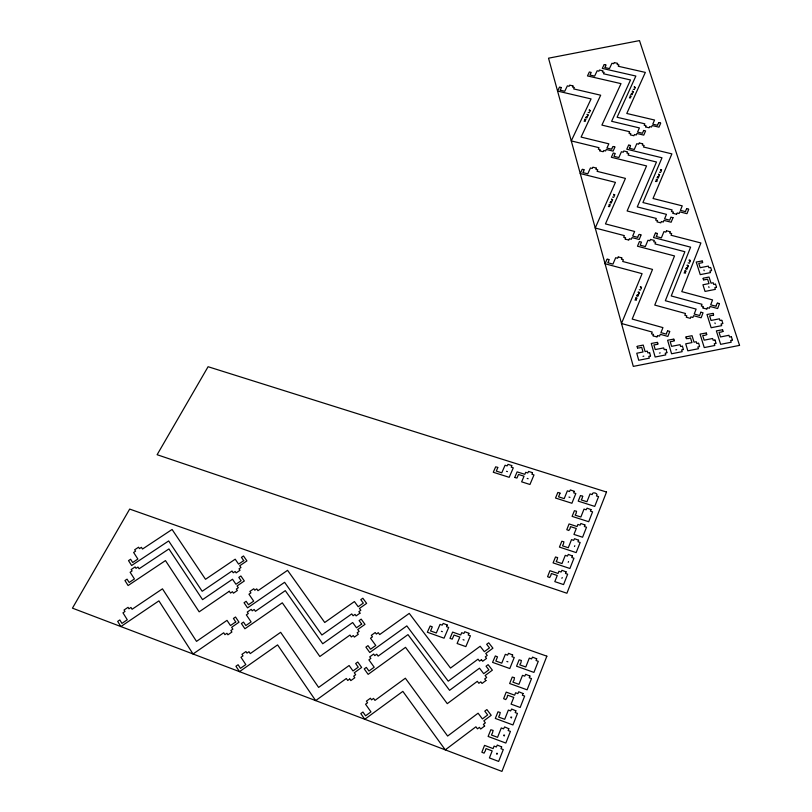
<?xml version="1.0" encoding="UTF-8"?>
<svg xmlns="http://www.w3.org/2000/svg" width="812" height="812" viewBox="0 0 812 812"><rect width="100%" height="100%" fill="white"/><g stroke="black" fill="none" stroke-linecap="round" stroke-linejoin="round"><path stroke-width="1.22" d="M582.701 496.335L582.336 497.248A2.416 2.172 -2.7 0 1 581.615 499.035L581.26 499.938L586.944 501.745L590.05 493.929L592.181 494.599C591.867 491.098 599.154 493.473 596.444 495.949L598.576 496.619L594.729 506.394L578.215 501.146L580.489 495.543L582.712 496.213M560.036 493.229L558.554 496.832L564.198 498.629L567.365 490.844L569.476 491.514L570.339 489.94L574.277 491.28M633.462 91.726L632.599 91.309M635.42 87.402L634.527 87.016M574.277 491.433L573.708 492.854L575.83 493.534L571.902 503.257L555.52 498.03L557.834 492.458L560.026 493.087M717.25 303.221L716.966 303.992A2.263 1.847 3.7 0 0 716.387 305.515L716.103 306.286L710.693 304.835L712.56 299.912L681.775 291.62L700.898 242.961L671.016 235.236L671.686 233.602L669.748 233.105L670.215 231.978M719.412 303.8L717.646 308.53L710.074 306.479L709.414 308.235L707.384 307.687L706.927 308.895M702.877 307.799L703.344 306.591L701.324 306.043L701.994 304.287L671.24 295.964L690.606 247.152L653.538 237.53L655.365 233.115M514.808 477.273L517.122 471.873L524.846 474.32L525.699 472.32L527.77 472.97L528.571 471.427L532.469 472.665M669.738 331.6L667.85 336.422L660.288 334.311L659.577 336.107L657.558 335.549L657.06 336.777M667.576 331.002L667.261 331.793A2.274 1.888 1.5 0 0 666.652 333.346L666.347 334.138L660.948 332.636L662.937 327.612L632.193 319.075L652.523 269.411L622.682 261.464L623.393 259.789L621.464 259.272L621.951 258.125M684.912 270.68L685.115 271.401M687.145 265.037L687.348 265.747M689.165 259.921L689.368 260.632M687.835 267.27L688.18 266.397M689.855 262.144L690.2 261.281M497.035 754.236L497.401 753.303M504.232 735.987L504.587 735.073M511.327 717.97L511.682 717.067M561.894 578.327L562.219 577.515M568.227 562.32L568.542 561.518M574.48 546.506L574.794 545.715M653.021 335.65L653.508 334.412L651.498 333.854L652.209 332.057L621.495 323.491L642.089 273.664L605.062 263.758L607 259.261M688.708 209.354L686.962 213.678L679.776 211.861L679.126 213.475L677.208 212.988L676.751 214.094M686.658 208.836L686.373 209.547A2.152 1.685 0.6 0 0 685.805 210.947L685.521 211.648L680.395 210.359L682.232 205.852L653.031 198.493L671.879 153.874L643.48 147.013L644.139 145.5L642.302 145.054L642.759 144.028M672.915 213.12L673.371 212.013L671.453 211.526L672.113 209.922L642.931 202.533L662.003 157.782L626.783 149.215L628.579 145.175M666.347 230.984L665.881 232.1L663.952 231.603L661.384 237.855L656.228 236.525L656.532 235.805A2.162 1.725 -0.6 0 0 657.121 234.374L657.415 233.653M635.826 297.689L636.009 298.42M638.191 291.924L638.384 292.655M640.343 286.707L640.536 287.438M638.841 294.208L639.206 293.315M640.993 288.981L641.358 288.098M639.014 234.536L638.709 235.257A2.162 1.725 -1.3 0 0 638.1 236.678L637.796 237.398L632.68 236.069L634.629 231.471L605.468 223.909L625.433 178.396L597.084 171.332L597.774 169.799L595.937 169.343L596.414 168.287M641.054 235.064L639.206 239.479L632.03 237.601L631.33 239.246L629.412 238.748L628.935 239.875M532.51 472.909L531.921 474.279L534.002 474.939L529.952 484.49L521.639 481.841L524.044 476.197L518.523 474.452L516.95 478.055L514.889 477.537M659.111 176.194L659.456 175.392M661.1 171.505L661.445 170.703M656.279 179.34L656.472 179.99M658.481 174.154L658.664 174.813M660.471 169.475L660.653 170.124M689.358 260.358L690.413 260.317L689.865 260.997M687.338 265.473L688.403 265.433L687.845 266.113M685.115 271.117L686.15 271.056L685.643 271.766M687.429 268.386L685.907 268.356M685.602 273.015L684.039 272.954M625.098 238.87L625.585 237.743L623.667 237.246L624.367 235.612L595.226 228.01L615.435 182.365L580.255 173.555L582.153 169.424M618.084 257.099L617.597 258.246L615.669 257.739L612.938 264.113L607.792 262.733L608.117 262.002A2.172 1.756 -2.8 0 0 608.736 260.54L609.061 259.81M511.824 465.824L511.235 467.184L513.296 467.834L509.195 477.314L493.27 472.259L495.665 466.849L497.756 467.336M660.694 123.201L658.968 127.169L652.148 125.555L651.498 127.037L649.671 126.601L649.224 127.616M658.745 122.744L658.461 123.383A2.05 1.543 -1.5 0 0 657.903 124.672L657.618 125.322L652.757 124.175L654.563 120.034L626.783 113.477L645.337 72.4L618.287 66.269L618.937 64.879L617.181 64.483L617.627 63.529M645.581 126.753L646.027 125.738L644.2 125.302L644.85 123.83L617.1 117.253L635.857 76.044L602.301 68.411L604.067 64.676M639.085 143.135L638.628 144.171L636.791 143.724L634.263 149.469L629.371 148.281L629.665 147.622A2.071 1.573 -2.5 0 0 630.244 146.302L630.538 145.642M497.807 467.61L496.284 471.082L501.765 472.828L505.074 465.246L507.124 465.885L508.018 464.352L511.783 465.56M609.183 204.35L609.355 205.02M611.507 199.072L611.68 199.732M613.618 194.291L613.791 194.951M612.096 201.153L612.451 200.341M614.207 196.362L614.562 195.55M640.536 287.154L641.592 287.113L641.023 287.803M638.384 292.371L639.45 292.33L638.882 293.03M636.009 298.136L637.065 298.075L636.527 298.806M638.405 295.355L636.841 295.284M636.466 300.054L634.913 300.024M614.917 147.073L613.101 151.123L606.28 149.459L605.6 150.961L603.773 150.524L603.296 151.56M612.969 146.596L612.674 147.256A2.06 1.573 -3.1 0 0 612.086 148.576L611.781 149.235L606.919 148.048L608.838 143.825L581.087 137.086L600.677 95.217L573.668 88.914L574.348 87.503L572.602 87.097L573.069 86.123M630.122 95.877L630.295 96.476M632.284 91.117L632.457 91.705M634.243 86.793L634.416 87.391M632.863 92.984L633.198 92.243M634.822 88.66L635.157 87.919M592.75 167.373L592.273 168.429L590.436 167.972L587.766 173.819L582.874 172.601L583.178 171.921A2.081 1.604 -4.4 0 0 583.798 170.591L584.102 169.911M660.653 169.87L661.648 169.799L661.151 170.449M658.664 174.56L659.659 174.489L659.161 175.138M656.461 179.736L657.456 179.675L656.959 180.325M599.652 150.667L600.129 149.631L598.312 149.185L598.992 147.682L571.272 140.912L591.075 98.922L557.57 91.066L559.427 87.27M656.908 181.472L655.487 181.472M658.705 177.219L657.344 177.26M584.853 119.141L585.005 119.75M587.137 114.279L587.289 114.888M589.207 109.884L589.36 110.493M587.675 116.187L588.03 115.436M589.745 111.782L590.091 111.031M614.126 62.737L613.689 63.691L611.933 63.295L609.447 68.594L604.788 67.528L605.072 66.919A1.979 1.451 -3.9 0 0 605.64 65.711L605.935 65.102M613.791 194.697L614.806 194.657L614.248 195.296M611.68 199.478L612.684 199.417L612.167 200.077M609.355 204.756L610.37 204.715L609.812 205.365M611.639 202.239L610.279 202.218M609.731 206.573L608.381 206.563M569.577 85.311L569.1 86.275L567.355 85.869L564.736 91.269L560.077 90.173L560.381 89.553A1.989 1.472 -5.4 0 0 560.98 88.315L561.285 87.696M630.691 97.836L629.412 97.887M632.467 93.928L631.198 93.979M587.299 114.654L588.274 114.604L587.736 115.202M585.016 119.516L585.99 119.465L585.452 120.064M587.249 117.151L585.959 117.202M585.361 121.171L584.051 121.161M631.259 96.567L630.376 96.131M590.334 110.584L589.482 110.107M683.237 349.586L681.633 349.921L682.161 351.677L671.585 353.768L667.596 340.258L673.767 339.111M650.432 356.072L648.808 356.407L649.306 358.173L638.719 360.264L636.76 353.23L643.013 351.992L641.693 347.333L640.526 347.566A2.274 1.908 0 0 1 638.983 347.871L637.593 348.064M666.835 352.834L665.221 353.159L665.738 354.925L655.152 357.016L651.275 343.476L657.446 342.339M637.197 346.277L643.246 345.07L645.093 351.586L647.316 351.139L647.814 352.895L649.559 352.631M656.928 336.909L653.163 335.935M699.457 346.663L697.863 346.978L698.401 348.734L687.835 350.825L685.714 343.821L691.956 342.593L690.535 337.954L689.561 338.147A2.284 1.898 2.7 0 1 687.632 338.523L686.455 338.695M715.808 343.425L714.266 343.74L714.814 345.486L704.248 347.577L700.056 334.108L706.237 332.981M732.201 340.187L730.648 340.492L731.216 342.238L720.65 344.329L716.357 330.89L722.538 329.753M674.153 340.918L672.925 341.162A2.284 1.898 1.8 0 1 671.392 341.466L670.225 341.7L671.595 346.348L680.06 344.674L680.578 346.419L682.354 346.166M686.018 336.889L692.037 335.691L694.037 342.177L696.249 341.74L696.787 343.486L698.553 343.222M706.653 334.757L705.608 334.97A2.284 1.898 3.5 0 1 703.679 335.356L702.705 335.549L704.156 340.177L712.601 338.502L713.159 340.248L714.946 340.005M722.913 331.55L721.919 331.753A2.294 1.888 4.3 0 1 719.99 332.128L719.026 332.321L720.508 336.95L728.953 335.275L729.521 337.01L731.307 336.767M657.822 344.146L656.593 344.389A2.274 1.908 0.9 0 1 655.051 344.694L653.883 344.927L655.223 349.576L663.688 347.912L664.196 349.657L665.972 349.404M667.708 330.87L669.626 331.337M713.484 315.147L709.607 315.919L711.058 320.466L719.442 318.811L719.99 320.517L721.746 320.263M722.65 323.633L721.097 323.947L721.655 325.663L711.17 327.733L706.978 314.508L713.088 313.371M717.402 303.079L719.28 303.536M706.765 309.037L703.03 308.073M716.316 287.428L714.814 287.722L715.352 289.387L705.049 291.417L702.928 284.779L709.008 283.581L707.587 279.196L703.669 279.937M702.522 262.652L698.777 263.382L700.167 267.706L708.338 266.103L708.876 267.727L710.53 267.452M711.413 270.69L709.932 270.985L710.47 272.619L700.248 274.629L696.219 262.053L702.126 260.936M703.233 278.191L709.038 277.044L711.038 283.185L713.19 282.759L713.728 284.413L715.423 284.139M643.002 356.316L643.835 356.153M659.415 353.068L660.237 352.905M675.817 349.83L676.64 349.667M618.318 256.947L621.779 257.851M686.384 267.635L687.307 267.94M684.557 272.264L685.49 272.588M637.369 294.583L638.303 294.908M635.431 299.313L636.364 299.638M655.944 180.792L656.766 181.046M610.715 201.508L611.517 201.752M608.807 205.842L609.629 206.096M657.761 176.549L658.552 176.783M631.594 93.319L632.284 93.502M629.818 97.217L630.518 97.41M586.386 116.522L587.076 116.715M584.518 120.511L585.208 120.704M614.44 62.625L617.475 63.306M604.382 64.554L605.782 64.879M633.258 89.29L634.416 89.553M630.894 94.486L632.061 94.75M569.892 85.189L572.917 85.889M559.742 87.148L561.143 87.473M659.07 122.612L660.532 122.957M588.152 112.421L589.309 112.695M645.743 126.997L648.9 127.748M585.665 117.72L586.832 117.994M639.409 143.013L642.596 143.775M628.904 145.043L630.376 145.399M613.304 146.475L614.755 146.83M599.814 150.91L602.971 151.682M659.466 172.174L660.684 172.479M657.07 177.818L658.299 178.122M593.085 167.242L596.262 168.033M582.488 169.292L583.95 169.657M686.993 208.704L688.535 209.09M612.542 197.052L613.77 197.367M673.087 213.383L676.416 214.226M610.015 202.807L611.233 203.112M666.682 230.841L670.032 231.704M655.7 232.983L657.243 233.379M639.348 234.394L640.891 234.8M625.27 239.144L628.589 240.017M688.15 262.875L689.439 263.21M685.724 269.026L687.013 269.371M607.346 259.119L608.888 259.535M639.257 289.722L640.546 290.067M636.679 296.004L637.958 296.35M506.485 471.295L507.449 471.61M527.171 478.42L528.145 478.735M568.968 497.076L569.963 497.391M441.363 631.3L442.378 631.665M463.073 639.673L464.099 640.039M506.861 661.445L507.906 661.821M510.799 717.067L511.012 717.585M503.704 735.063L503.917 735.611M496.518 753.292L496.731 753.851M710.683 267.605L711.606 270.426M715.565 284.291L716.499 287.154M731.399 336.889L732.383 339.903M721.848 320.395L722.812 323.369M702.299 261.088L702.725 262.377M703.933 269.97L704.177 270.731M708.754 286.677L709.008 287.458M722.65 329.885L723.096 331.276M703.05 278.455L703.476 279.764M713.21 313.513L713.646 314.873M714.936 322.851L715.189 323.653M715.037 340.126L715.991 343.151M706.349 333.113L706.785 334.493M698.665 343.354L699.599 346.389M685.886 337.153L686.313 338.543M682.456 346.298L683.369 349.333M673.889 339.254L674.305 340.644M666.073 349.536L666.957 352.57M657.568 342.481L657.974 343.872M649.681 352.773L650.544 355.818M637.085 346.531L637.471 347.922M591.024 509.621L587.086 508.18L586.152 509.774L584.021 509.094L580.874 517L575.16 515.163L575.525 514.26A2.426 2.192 -3.2 0 0 576.256 512.443L576.561 511.266L574.409 510.707L572.105 516.381L588.69 521.72L592.587 511.834L590.436 511.144L591.004 509.703M584.955 524.978L580.864 523.517L580.062 525.131L577.911 524.44L577.078 526.531L569.07 523.943L566.786 529.698L568.836 530.5L569.466 529.394A2.436 2.223 -3.8 0 0 570.197 527.567L570.572 526.643L576.297 528.5L573.942 534.418L582.58 537.229L586.518 527.221L584.366 526.521L584.944 525.059M578.591 540.193L574.531 538.701L573.678 540.345L571.516 539.635L568.288 547.745L562.523 545.847L562.98 544.73A2.456 2.253 -4.6 0 0 563.569 543.248L563.914 541.807L561.833 541.239L559.427 547.085L576.165 552.596L580.164 542.467L578.002 541.756L578.58 540.274M572.379 555.926L568.319 554.413L567.426 556.078L565.264 555.357L561.995 563.558L556.2 561.64L556.656 560.503A2.466 2.284 -5.5 0 0 557.255 559.001L557.661 557.59L555.499 556.991L553.084 562.889L569.902 568.491L573.952 558.23L571.77 557.509L572.369 556.017M566.086 571.861L565.477 573.465L567.659 574.196L563.569 584.579L554.809 581.625L557.245 575.485L551.439 573.536L550.983 574.683A2.487 2.304 -6.5 0 1 550.374 576.205L549.673 577.535L547.572 576.703L549.937 570.724L558.057 573.445L558.93 571.272L561.102 572.003L561.934 570.318L566.086 571.861M536.691 658.796L536.042 660.511L538.285 661.303L533.931 672.407L516.564 666.205L519.142 659.831L521.385 660.471L521.04 661.821A2.568 2.466 -16.4 0 1 520.228 663.84L519.822 664.866L525.8 666.997L529.312 658.126L531.555 658.918L532.53 657.121L536.691 658.796M529.911 676.031L529.251 677.766L531.515 678.578L527.1 689.824L509.642 683.521L512.25 677.066L514.503 677.716L514.158 679.076A2.588 2.497 -20.7 0 1 513.336 681.136L512.93 682.171L518.939 684.333L522.492 675.351L524.745 676.152L525.729 674.336L529.911 676.031M523.05 693.499L522.38 695.255L524.653 696.077L520.177 707.465L511.093 704.146L513.752 697.417L507.723 695.214L507.307 696.27A2.609 2.527 -26.2 0 1 506.475 698.35L505.785 699.609L503.633 698.685L506.211 692.108L514.646 695.173L515.59 692.788L517.853 693.61L518.746 691.773L523.05 693.519M515.864 710.804L515.194 712.581L517.467 713.413L512.94 724.954L495.31 718.437L498.01 711.799L500.283 712.51L499.816 714.103A2.629 2.558 -33.1 0 1 499.147 715.788L498.639 717.067L504.709 719.3L508.363 710.074L510.636 710.916L511.641 709.049L515.864 710.804M508.819 728.719L504.617 726.943L503.552 728.821L501.268 727.978L497.563 737.326L491.473 735.043L491.981 733.754A2.649 2.578 -40.7 0 0 492.661 732.048L493.148 730.455L490.834 729.734L488.113 736.443L505.835 743.061L510.423 731.379L508.129 730.526L508.809 728.79M512.666 654.99L508.545 653.325L507.561 655.122L505.338 654.33L501.755 663.16L495.827 661.039L497.502 656.857L495.34 655.954L492.569 662.369L509.794 668.54L514.24 657.487L512.007 656.695L512.666 655.061M501.674 746.878L497.269 745.071L496.386 746.979L494.082 746.116L493.107 748.593L484.541 745.375L481.861 752.227L484.064 753.171L484.845 751.648A2.68 2.598 -48 0 0 485.535 749.923L486.063 748.613L492.184 750.917L489.403 757.921L498.639 761.412L503.288 749.567L500.984 748.705L501.664 746.979M468.91 633.34L468.23 635.014L470.412 635.786L465.844 646.616L457.105 643.5L459.825 637.095L454.03 635.035L452.223 639.135L449.99 638.364L452.619 632.091L460.729 634.964L461.693 632.7L463.875 633.472L464.779 631.716L468.91 633.319M447.209 625.017L446.519 626.681L448.681 627.443L444.052 638.191L427.335 632.233L430.167 626.001L432.309 626.854L430.563 630.934L436.308 632.984L440.043 624.387L442.205 625.149L443.22 623.413L447.209 625.017M700.878 312.204L699.609 315.523L694.209 314.041L696.117 309.088L665.343 300.724L684.871 251.72L655 243.935L655.68 242.28L653.741 241.773L654.299 240.433L650.442 239.428L649.884 240.768L647.956 240.271L645.327 246.554L640.181 245.214L641.48 242.118L639.42 241.58L637.471 246.219L674.518 255.942L654.756 305.089L685.49 313.493L684.81 315.259L686.83 315.807L686.272 317.248L690.322 318.355L690.87 316.913L692.9 317.472L693.58 315.706L701.142 317.766L703.04 312.793L700.878 312.204M546.852 656.177L501.938 771.4L72.451 608.158L129.676 509.083L546.852 656.177M606.523 492.042L566.908 593.247L157.122 454.72L208.085 366.719L606.523 492.042M672.996 217.677L671.128 222.234L663.952 220.397L663.282 222.011L661.364 221.524L660.816 222.843L656.979 221.859L657.527 220.539L655.619 220.052L656.289 218.438L627.128 210.978L646.565 165.932L611.355 157.284L613.273 153.021L615.232 153.498L613.953 156.34L618.846 157.538L621.424 151.763L623.261 152.209L623.809 150.981L627.473 151.874L626.935 153.103L628.772 153.559L628.102 155.072L656.482 162.004L637.268 206.918L666.459 214.348L664.581 218.875L669.697 220.184L670.945 217.159L672.996 217.677M643.652 130.468L642.424 133.249L637.552 132.082L639.399 127.92L611.629 121.303L630.528 79.962L603.499 73.78L604.148 72.38L602.402 71.984L602.94 70.847L599.439 70.055L598.901 71.182L597.155 70.786L594.628 76.105L589.959 75.039L591.207 72.42L589.35 71.994L587.472 75.922L621.007 83.636L601.905 125.099L629.655 131.737L628.985 133.219L630.812 133.655L630.274 134.863L633.918 135.736L634.456 134.528L636.283 134.965L636.943 133.483L643.764 135.117L645.601 130.925L643.652 130.468M484.642 726.04L480.684 729.024L479.435 727.359L477.446 728.851L475.913 726.801L445.28 749.862L402.843 691.377L364.781 719.27L360.802 713.586L362.944 712.022L365.593 715.798L370.952 711.88L365.562 704.227L367.562 702.776L366.415 701.152L370.404 698.239L371.551 699.853L373.55 698.401L374.961 700.391L405.35 678.213L447.635 736.048L478.095 713.2L482.399 718.924L487.657 714.956L484.784 711.15L486.885 709.576L491.199 715.291L483.84 720.833L485.373 722.883L483.394 724.365L484.642 726.04M485.921 680.557L482.034 683.45L480.805 681.847L478.857 683.288L477.344 681.319L447.27 703.659L405.523 647.337L368.14 674.366L364.233 668.895L366.334 667.383L368.942 671.016L374.2 667.22L368.892 659.851L370.851 658.441L369.724 656.878L373.652 654.056L374.779 655.619L376.738 654.208L378.128 656.126L407.969 634.619L449.574 690.322L479.486 668.185L483.708 673.696L488.885 669.859L486.053 666.195L488.113 664.663L492.366 670.164L485.129 675.533L486.642 677.502L484.693 678.954L485.921 680.557M481.475 659.689L479.537 661.11L478.045 659.171L448.234 681.166L406.822 625.89L369.785 652.503L365.897 647.134L367.978 645.641L370.566 649.214L375.783 645.479L370.516 638.242L372.464 636.852L371.338 635.319L375.225 632.538L376.352 634.071L378.29 632.68L379.671 634.568L409.248 613.385L450.518 668.063L480.156 646.271L484.348 651.671L489.474 647.895L486.672 644.302L488.712 642.799L492.925 648.189L485.759 653.477L487.251 655.416L485.332 656.837L486.55 658.41L482.693 661.262L481.475 659.689M349.708 679.025L347.719 680.456L346.338 678.497L315.665 700.604L277.582 644.901L239.499 671.646L235.937 666.236L238.089 664.734L240.464 668.337L245.813 664.581L240.981 657.294L242.981 655.893L241.956 654.35L245.955 651.559L246.98 653.102L248.98 651.701L250.248 653.599L280.647 632.315L318.619 687.409L349.119 665.515L352.987 670.956L358.254 667.17L355.666 663.536L357.767 662.034L361.655 667.464L354.276 672.783L355.656 674.731L353.677 676.163L354.803 677.746L350.825 680.608L349.708 679.025M361.665 624.093L356.488 627.767L352.672 622.52L322.729 643.754L285.296 590.649L255.435 611.294L254.186 609.467L252.227 610.817L251.212 609.335L247.284 612.045L248.299 613.527L246.34 614.887L251.101 621.911L245.843 625.555L243.498 622.093L241.397 623.545L244.909 628.762L282.302 602.819L319.847 656.492L349.972 635.065L351.322 636.953L353.271 635.563L354.377 637.095L358.285 634.314L357.168 632.792L359.117 631.401L357.757 629.523L365.004 624.367L361.178 619.13L359.117 620.601L361.665 624.093M359.98 613.161L356.113 615.892L355.017 614.39L353.078 615.76L351.738 613.913L321.887 635.014L284.606 582.305L247.548 607.863L244.057 602.737L246.148 601.306L248.472 604.717L253.679 601.124L248.949 594.222L250.898 592.882L249.883 591.42L253.77 588.751L254.785 590.212L256.724 588.883L257.972 590.679L287.56 570.328L324.729 622.489L354.408 601.57L358.193 606.726L363.319 603.103L360.792 599.672L362.842 598.231L366.638 603.377L359.452 608.452L360.802 610.289L358.874 611.659L359.98 613.161M235.744 621.921L230.476 625.555L227.005 620.368L196.514 641.378L162.461 588.832L132.092 609.274L130.955 607.457L128.956 608.797L128.042 607.325L124.053 610.005L124.967 611.487L122.967 612.827L127.291 619.779L121.942 623.393L119.821 619.952L117.679 621.393L120.866 626.559L158.908 600.87L193.043 653.985L223.706 632.781L224.934 634.649L226.924 633.269L227.928 634.791L231.907 632.04L230.892 630.528L232.882 629.158L231.633 627.3L239.012 622.195L235.531 617.008L233.42 618.46L235.744 621.921M229.288 591.258L199.173 611.832L165.465 560.595L128.103 585.533L124.957 580.55L127.058 579.149L129.159 582.468L134.416 578.956L130.133 572.257L132.092 570.948L131.189 569.527L135.107 566.918L136.02 568.339L137.979 567.04L139.096 568.786L168.926 548.932L202.564 599.642L232.506 579.24L235.937 584.254L241.113 580.722L238.819 577.383L240.88 575.982L244.331 580.976L237.084 585.929L238.302 587.726L236.353 589.055L237.358 590.517L233.45 593.186L232.455 591.725L230.506 593.054L229.288 591.258M243.722 560.635L238.596 564.117L235.186 559.194L205.517 579.301L172.083 529.475L142.516 549.044L141.4 547.329L139.461 548.607L138.558 547.217L134.67 549.775L135.574 551.175L133.625 552.464L137.878 559.052L132.681 562.503L130.59 559.255L128.509 560.625L131.635 565.517L168.663 540.944L202.168 591.288L232.009 571.009L233.227 572.775L235.155 571.465L236.14 572.896L240.007 570.268L239.022 568.836L240.951 567.527L239.733 565.761L246.919 560.889L243.498 555.976L241.448 557.357L243.722 560.635M739.549 345.374L633.299 366.395L548.526 58.19L639.501 40.6L739.549 345.374"/></g></svg>
